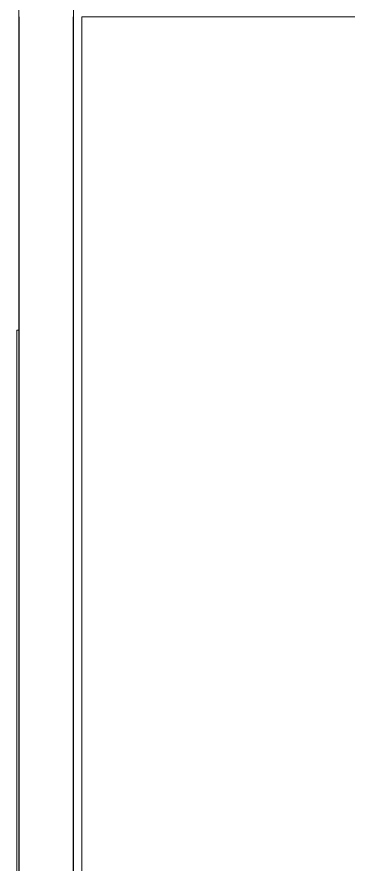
# Model space of a CAD drawing. Header units: metres. Extents: x -199 to 506, y -5 to 23.
# Drawn here: x 293.945 to 294.803, y 0.829 to 3.026 of the extents above; entities that cross this region are included whole.
import ezdxf

# ---------------------------------------------------------------- set-up
doc = ezdxf.new("R2010")
doc.units = ezdxf.units.M
doc.linetypes.add('01_Grid', pattern=[1.74, 1.2, -0.27, 0, -0.27])
for name, color, linetype, lineweight in [('03EJES-1', 1, '01_Grid', 5), ('06MUREXT', 92, 'Continuous', 9), ('22AMUEB', 8, 'Continuous', 5), ('70LINEA', 1, 'Continuous', 13)]:
    doc.layers.add(name, color=color, linetype=linetype, lineweight=lineweight)

# ---------------------------------------------------------------- blocks, each defined once
blk = doc.blocks.new('Mesker Frame AI - Mesker Frame AI2-7287668-601rSouthElevEjeF Paint')
at = {"layer": '22AMUEB'}
for p, q in [((-12.192, 2.2136), (-12.197, 2.2136)), ((-12.197, 2.2136), (-12.197, 0))]:
    blk.add_line(p, q, dxfattribs=at)

msp = doc.modelspace()

# ---------------------------------------------------------------- linework, layer by layer
at = {"layer": '03EJES-1'}
msp.add_line((293.95, -1.2192), (293.95, 19.6265), dxfattribs=at)
at = {"layer": '06MUREXT'}
for p, q in [((293.95, 0), (293.95, 13)), ((294.0917, 10.8268), (294.0917, 0))]:
    msp.add_line(p, q, dxfattribs=at)
at = {"layer": '70LINEA'}
for p, q in [((293.95, 3.0263), (293.951, 3.0263)), ((293.95, 0), (293.95, 3.0263)), ((293.951, 0), (293.951, 3.0263)), ((293.951, 3.0263), (293.951, 0)), ((294.0907, 3.0263), (294.0907, 0)), ((294.0907, 3.0263), (294.0917, 3.0263)), ((294.0907, 0), (294.0907, 3.0263)), ((294.0917, 3.0263), (294.0917, 0)), ((294.1134, 3.0263), (300.0243, 3.0263)), ((294.1134, 3.0263), (294.1134, 0))]:
    msp.add_line(p, q, dxfattribs=at)

# ---------------------------------------------------------------- block references
at = {"layer": '22AMUEB'}
msp.add_blockref('Mesker Frame AI - Mesker Frame AI2-7287668-601rSouthElevEjeF Paint', (306.142, 0), dxfattribs=at)

doc.saveas('drawing.dxf')
